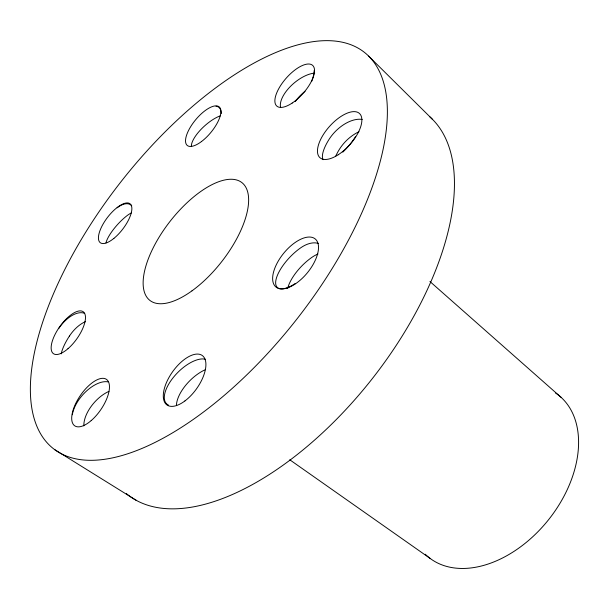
<?xml version="1.0" encoding="UTF-8"?>
<svg xmlns="http://www.w3.org/2000/svg" width="609" height="609" viewBox="0 0 609 609"><rect width="100%" height="100%" fill="white"/><g stroke="black" fill="none" stroke-linecap="round" stroke-linejoin="round"><path stroke-width="0.91" d="M54.909 449.754L136.637 500.568M289.762 459.78L429.901 558.255M429.931 281.518L560.98 397.251M368.62 56.089A251.875 111.569 -51.9 0 1 197.719 416.274A251.875 111.569 -51.9 0 1 60.184 278.914A251.875 111.569 -51.9 0 1 368.62 56.089L432.329 119.197M429.825 116.837A241.94 120.232 -51.8 0 1 368.422 383.525A241.94 120.232 -51.8 0 1 126.352 493.572M555.438 392.919A103.857 69.799 -51.3 0 1 547.917 520.528A103.857 69.799 -51.3 0 1 425.272 554.243M168.518 405.114A30.008 14.007 -45.3 0 1 173.291 377.496A30.008 14.007 -45.3 0 1 205.256 359.211M176.435 405.579A29.795 14.182 -45.3 0 1 204.936 369.876M83.814 425.897A27.633 9.972 -62.3 0 1 84.072 422.334A27.633 14.677 -48.6 0 1 108.935 391.381M72.342 414.759A27.808 14.547 -48.5 0 1 86.356 391.161A27.808 14.547 -48.5 0 1 107.983 381.881M61.227 353.852A25.312 7.095 -55.5 0 1 69.411 336.069M58.631 328.67A25.388 13.596 -53.6 0 1 84.681 313.399M69.418 336.077A25.243 13.703 -53.7 0 1 85.443 321.651M105.981 242.93A24.132 6.889 -47.7 0 1 127.159 215.563A24.063 12.18 -58.1 0 1 131.209 213.036M117.134 207.814A24.2 12.073 -58.1 0 1 131.719 205.705M191.348 146.13A24.596 8.922 -41.9 0 1 201 129.397A24.596 8.922 -41.9 0 1 220.367 115.817M216.012 106.286A24.779 10.619 -59.2 0 1 221.295 113.632M295.228 101.574A26.431 12.827 -40.1 0 1 305.063 91.266M314.701 73.118A26.59 12.698 -40.3 0 0 292.153 84.758A26.59 12.698 -40.3 0 0 280.338 104.969A26.826 9.706 -56.4 0 0 280.612 107.542M314.115 70.652A26.826 9.706 -56.4 0 1 311.587 81.591M358.96 131.757A28.966 17.006 -44.9 0 0 339.677 148.893A29.095 10.178 -51 0 0 335.81 155.95M355.58 136.568A29.293 9.972 -51.1 0 1 342.798 152.136M323.09 159.687A29.293 9.972 -51.1 0 1 329.142 139.248A29.148 16.892 -45 0 1 362.241 119.455M287.654 288.544A30.412 12.058 -46.2 0 1 312.272 257.105A30.321 18.476 -56 0 1 317.921 254.052M295.418 283.391A30.625 11.837 -46.3 0 1 275.816 280.711A30.625 11.837 -46.3 0 1 300.945 247.65A30.534 18.346 -56 0 1 318.332 243.425M113.898 238.378A24.512 9.615 -52.6 0 0 130.212 203.924A24.512 9.615 -52.6 0 0 101.322 227.431A24.512 9.615 -52.6 0 0 113.898 238.378M68.002 348.683A25.715 10.49 -54.6 0 0 83.334 311.831A25.715 10.49 -54.6 0 0 53.6 337.592A25.715 10.49 -54.6 0 0 68.002 348.683M91.213 420.575A28.128 12.439 -55.7 0 0 106.621 379.483A28.128 12.439 -55.7 0 0 73.917 407.703A28.128 12.439 -55.7 0 0 91.213 420.575M184.923 400.935A30.381 14.7 -54.5 0 0 202.911 356.037A30.381 14.7 -54.5 0 0 165.975 383.739A30.381 14.7 -54.5 0 0 184.923 400.935M295.601 283.718A31.036 15.347 -50.8 0 0 315.424 239.116A31.036 15.347 -50.8 0 0 275.687 266.087A31.036 15.347 -50.8 0 0 295.601 283.718M338.231 154.747A29.658 13.649 -48.3 0 0 359.561 113.563A29.658 13.649 -48.3 0 0 321.194 138.342A29.658 13.649 -48.3 0 0 338.231 154.747M292.183 103.058A27.101 11.365 -48.7 0 0 313.011 65.764A27.101 11.365 -48.7 0 0 278.937 88.335A27.101 11.365 -48.7 0 0 292.183 103.058M201.45 141.577A25.038 9.911 -50.4 0 0 219.331 107.001A25.038 9.911 -50.4 0 0 188.859 129.869A25.038 9.911 -50.4 0 0 201.45 141.577M191.98 290.843A74.74 32.749 -52 0 0 243.448 184.017A74.74 32.749 -52 0 0 152.265 249.728A74.74 32.749 -52 0 0 191.98 290.843"/></g></svg>
